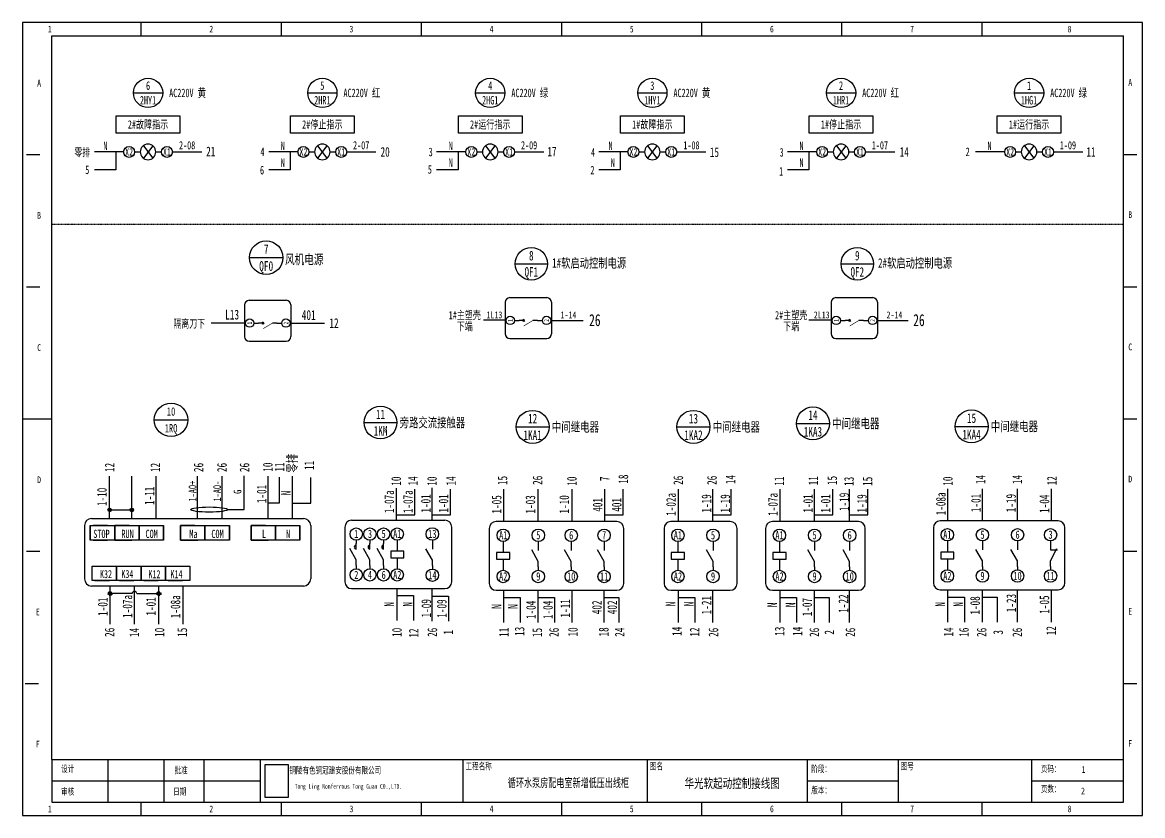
# Model space of a CAD drawing. Header units: millimetres. Extents: x 401220 to 2750366, y -101310 to 943175.
# Drawn here: x 1178885 to 1241009, y 229763 to 273735 of the extents above; entities that cross this region are included whole.
import ezdxf
from ezdxf.enums import TextEntityAlignment as Align

# ---------------------------------------------------------------- set-up
doc = ezdxf.new("R2010")
doc.units = ezdxf.units.MM
doc.linetypes.add('ACAD_ISO03W100', pattern=[30, 12, -18])
doc.layers.add('SW', color=8, linetype='Continuous', lineweight=20)
doc.layers.add('图框_标题栏属性', color=4, linetype='Continuous')
doc.styles.add('IDQSTYLE', font='NSimSun.ttf', dxfattribs={"width": 0.7})
doc.styles.add('工程字', font='gbenor.shx', dxfattribs={"width": 0.8, "bigfont": 'hztxt.shx'})
doc.styles.add('标准', font='NSimSun.ttf', dxfattribs={"width": 0.667})

msp = doc.modelspace()

# ---------------------------------------------------------------- hatches: boundary and pattern name
h = msp.add_hatch(color=256)
h.dxf.hatch_style = 1
h.paths.add_polyline_path([(1183721.3, 246708.5), (1183721.3, 246806.7, -0.4142136), (1183819.5, 246708.5)])
h.paths.add_polyline_path([(1183721.3, 246610.2), (1183721.3, 246806.7, -0.4142136), (1183819.5, 246708.5, -0.4142136)])
h.paths.add_polyline_path([(1183721.3, 246610.2, -1), (1183721.3, 246806.7)])
h = msp.add_hatch(color=256)
h.dxf.hatch_style = 1
h.paths.add_polyline_path([(1183721.3, 246806.7), (1183721.3, 246708.5), (1183819.5, 246708.5, 0.4142136)])
h = msp.add_hatch(color=256)
h.dxf.hatch_style = 1
h.paths.add_polyline_path([(1184949.8, 246806.7), (1184949.8, 246708.5), (1185048.1, 246708.5, 0.4142136)])
h.paths.add_polyline_path([(1185048.1, 246708.5), (1184949.8, 246708.5), (1184949.8, 246610.2, 0.4142136)])
h.paths.add_polyline_path([(1184949.8, 246806.7, 0.4142136), (1184851.6, 246708.5, 0.4142136), (1184949.8, 246610.2), (1184949.8, 246708.5)])
at = {"linetype": 'ACAD_ISO03W100'}
h = msp.add_hatch(color=256, dxfattribs=at)
h.dxf.hatch_style = 1
h.paths.add_polyline_path([(1183743.8, 242179, 0.4142136), (1183632.3, 242067.6, 0.4142136), (1183743.8, 241956.1)])
h.paths.add_polyline_path([(1183743.8, 241956.1, 0.4142136), (1183855.2, 242067.6, 0.4142136), (1183743.8, 242179)])
h = msp.add_hatch(color=256, dxfattribs=at)
h.dxf.hatch_style = 1
h.paths.add_polyline_path([(1186451.3, 242179, 0.4142136), (1186339.9, 242067.6, 0.4142136), (1186451.3, 241956.1)])
h.paths.add_polyline_path([(1186451.3, 241956.1, 0.4142136), (1186562.8, 242067.6, 0.4142136), (1186451.3, 242179)])

# ---------------------------------------------------------------- linework, layer by layer
at = {"ltscale": 4}
for p, q in [((1185473.4, 272994.3), (1185473.4, 273734.6)), ((1193246.2, 272994.3), (1193246.2, 273734.6)), ((1201019, 272994.3), (1201019, 273734.6)), ((1208791.8, 272994.3), (1208791.8, 273734.6)), ((1216564.6, 272994.3), (1216564.6, 273734.6)), ((1224337.4, 272994.3), (1224337.4, 273734.6)), ((1232110.2, 272994.3), (1232110.2, 273734.6)), ((1179107.1, 266406), (1179847.3, 266406)), ((1239953.5, 266406), (1240693.8, 266406)), ((1179107.1, 259077.3), (1179847.3, 259077.3)), ((1239953.5, 259077.3), (1240693.8, 259077.3)), ((1178885, 251748.7), (1180513.6, 251748.7)), ((1239953.5, 251748.7), (1240693.8, 251748.7)), ((1179107.1, 244420), (1179847.3, 244420)), ((1239953.5, 244420), (1240693.8, 244420)), ((1179033, 237091.4), (1179773.3, 237091.4)), ((1239953.5, 237091.4), (1240693.8, 237091.4)), ((1180513.6, 232871.8), (1239142.8, 232871.8)), ((1180878.1, 232871.8), (1239507.3, 232871.8)), ((1180959.8, 232871.8), (1239589, 232871.8)), ((1181324.3, 232871.8), (1239953.5, 232871.8)), ((1183622.7, 232871.8), (1183622.7, 230503)), ((1186731.8, 232871.8), (1186731.8, 230503)), ((1188952.6, 232871.8), (1188952.6, 230503)), ((1192061.8, 232871.8), (1192061.8, 230503)), ((1203313.8, 232871.8), (1203313.8, 230503)), ((1213529.5, 232871.8), (1213529.5, 230503)), ((1222412.7, 232871.8), (1222412.7, 230503)), ((1227446.6, 232871.8), (1227446.6, 230503)), ((1234849.2, 232871.8), (1234849.2, 230503)), ((1180513.6, 231687.4), (1192061.8, 231687.4)), ((1222412.7, 231687.4), (1227446.6, 231687.4)), ((1234849.2, 231687.4), (1239142.8, 231687.4)), ((1235213.8, 231687.4), (1239507.3, 231687.4)), ((1235295.4, 231687.4), (1239589, 231687.4)), ((1235660, 231687.4), (1239953.5, 231687.4)), ((1185473.4, 229762.7), (1185473.4, 230503)), ((1193246.2, 229762.7), (1193246.2, 230503)), ((1201019, 229762.7), (1201019, 230503)), ((1208791.8, 229762.7), (1208791.8, 230503)), ((1216564.6, 229762.7), (1216564.6, 230503)), ((1224337.4, 229762.7), (1224337.4, 230503)), ((1232110.2, 229762.7), (1232110.2, 230503))]:
    msp.add_line(p, q, dxfattribs=at)
for p, q in [((1180513.6, 232871.8), (1180513.6, 272994.3)), ((1180513.6, 272994.3), (1239953.5, 272994.3)), ((1239953.5, 230503), (1239953.5, 272994.3)), ((1185041.7, 269827.2), (1186664, 269827.2)), ((1194707.6, 269827.2), (1196330, 269827.2)), ((1204019.7, 269827.2), (1205642.1, 269827.2)), ((1213009.3, 269827.2), (1214631.6, 269827.2)), ((1223476.1, 269827.2), (1225098.4, 269827.2)), ((1233902.4, 269827.2), (1235524.7, 269827.2)), ((1184086.9, 268558.8), (1187618.8, 268558.8)), ((1184086.9, 267596.4), (1184086.9, 268558.8)), ((1187618.8, 268558.8), (1187618.8, 267596.4)), ((1193752.9, 268558.8), (1197284.7, 268558.8)), ((1193752.9, 267596.4), (1193752.9, 268558.8)), ((1197284.7, 268558.8), (1197284.7, 267596.4)), ((1203065, 268558.8), (1206596.8, 268558.8)), ((1203065, 267596.4), (1203065, 268558.8)), ((1206596.8, 268558.8), (1206596.8, 267596.4)), ((1212054.5, 268558.8), (1215586.4, 268558.8)), ((1212054.5, 267596.4), (1212054.5, 268558.8)), ((1215586.4, 268558.8), (1215586.4, 267596.4)), ((1222521.3, 268558.8), (1226053.2, 268558.8)), ((1222521.3, 267596.4), (1222521.3, 268558.8)), ((1226053.2, 268558.8), (1226053.2, 267596.4)), ((1232947.6, 268558.8), (1236479.5, 268558.8)), ((1232947.6, 267596.4), (1232947.6, 268558.8)), ((1236479.5, 268558.8), (1236479.5, 267596.4)), ((1187618.8, 267596.4), (1184086.9, 267596.4)), ((1197284.7, 267596.4), (1193752.9, 267596.4)), ((1206596.8, 267596.4), (1203065, 267596.4)), ((1215586.4, 267596.4), (1212054.5, 267596.4)), ((1226053.2, 267596.4), (1222521.3, 267596.4)), ((1236479.5, 267596.4), (1232947.6, 267596.4)), ((1184500.9, 266555.4), (1182878.5, 266555.4)), ((1184071.8, 266555.4), (1184071.8, 265554.6)), ((1185107.9, 266555.4), (1185310.7, 266555.4)), ((1185310.7, 266555.4), (1185418.9, 266555.4)), ((1186111.1, 266901.5), (1185591.9, 266209.3)), ((1185591.9, 266901.5), (1186111.1, 266209.3)), ((1186284.1, 266555.4), (1186392.3, 266555.4)), ((1186392.3, 266555.4), (1186595.1, 266555.4)), ((1187204.8, 266555.4), (1188827.1, 266555.4)), ((1194166.8, 266555.4), (1192544.5, 266555.4)), ((1193737.8, 266555.4), (1193737.8, 265554.6)), ((1194773.9, 266555.4), (1194976.7, 266555.4)), ((1194976.7, 266555.4), (1195084.8, 266555.4)), ((1195777, 266901.5), (1195257.9, 266209.3)), ((1195257.9, 266901.5), (1195777, 266209.3)), ((1195950.1, 266555.4), (1196058.2, 266555.4)), ((1196058.2, 266555.4), (1196261, 266555.4)), ((1196870.8, 266555.4), (1198493.1, 266555.4)), ((1203478.9, 266555.4), (1201856.6, 266555.4)), ((1203049.9, 266555.4), (1203049.9, 265554.6)), ((1204086, 266555.4), (1204288.8, 266555.4)), ((1204288.8, 266555.4), (1204396.9, 266555.4)), ((1205089.1, 266901.5), (1204570, 266209.3)), ((1204570, 266901.5), (1205089.1, 266209.3)), ((1205262.2, 266555.4), (1205370.3, 266555.4)), ((1205370.3, 266555.4), (1205573.1, 266555.4)), ((1206182.9, 266555.4), (1207805.2, 266555.4)), ((1212468.5, 266555.4), (1210846.2, 266555.4)), ((1212039.5, 266555.4), (1212039.5, 265554.6)), ((1213075.5, 266555.4), (1213278.3, 266555.4)), ((1213278.3, 266555.4), (1213386.5, 266555.4)), ((1214078.7, 266901.5), (1213559.5, 266209.3)), ((1213559.5, 266901.5), (1214078.7, 266209.3)), ((1214251.7, 266555.4), (1214359.9, 266555.4)), ((1214359.9, 266555.4), (1214562.7, 266555.4)), ((1215172.4, 266555.4), (1216794.8, 266555.4)), ((1222935.3, 266555.4), (1221312.9, 266555.4)), ((1222506.2, 266555.4), (1222506.2, 265554.6)), ((1223542.3, 266555.4), (1223745.1, 266555.4)), ((1223745.1, 266555.4), (1223853.3, 266555.4)), ((1224545.5, 266901.5), (1224026.3, 266209.3)), ((1224026.3, 266901.5), (1224545.5, 266209.3)), ((1224718.5, 266555.4), (1224826.7, 266555.4)), ((1224826.7, 266555.4), (1225029.5, 266555.4)), ((1225639.2, 266555.4), (1227261.5, 266555.4)), ((1233361.6, 266555.4), (1231739.3, 266555.4)), ((1233968.6, 266555.4), (1234171.4, 266555.4)), ((1234171.4, 266555.4), (1234279.6, 266555.4)), ((1234971.8, 266901.5), (1234452.6, 266209.3)), ((1234452.6, 266901.5), (1234971.8, 266209.3)), ((1235144.8, 266555.4), (1235253, 266555.4)), ((1235253, 266555.4), (1235455.8, 266555.4)), ((1236065.5, 266555.4), (1237687.9, 266555.4)), ((1184071.8, 265554.6), (1182878.5, 265554.6)), ((1193737.8, 265554.6), (1192544.5, 265554.6)), ((1203049.9, 265554.6), (1201856.6, 265554.6)), ((1212039.5, 265554.6), (1210846.2, 265554.6)), ((1222506.2, 265554.6), (1221312.9, 265554.6)), ((1191475.5, 260693.2), (1193334.4, 260693.2)), ((1206207, 260354), (1208009.6, 260354)), ((1224285.3, 260354), (1226087.9, 260354)), ((1205917.2, 258475.4), (1207968.2, 258475.4)), ((1223995.5, 258475.4), (1226046.5, 258475.4)), ((1191208.7, 258070.9), (1191208.7, 256320.1)), ((1191465.1, 258327.3), (1193516.1, 258327.3)), ((1193772.5, 258070.9), (1193772.5, 256320.1)), ((1205660.8, 258219.1), (1205660.8, 256468.3)), ((1208224.6, 258219.1), (1208224.6, 256468.3)), ((1223739.2, 258219.1), (1223739.2, 256468.3)), ((1226302.9, 258219.1), (1226302.9, 256468.3)), ((1205327.4, 257218.6), (1204448.9, 257218.6)), ((1205665.8, 257218.6), (1204906.9, 257218.6)), ((1206170.5, 257213.1), (1206429.9, 257213.1)), ((1206686.3, 257213.1), (1206429.9, 257213.1)), ((1206641.5, 257280.4), (1206731.1, 257145.8)), ((1206649.6, 257145.8), (1206729.5, 257280.4)), ((1207455.4, 257213.1), (1207199, 257213.1)), ((1207455.4, 257213.1), (1207721.4, 257213.1)), ((1208182.9, 257213.1), (1209983.5, 257213.1)), ((1223405.7, 257218.6), (1222500.4, 257218.6)), ((1223744.1, 257218.6), (1222985.3, 257218.6)), ((1224248.9, 257213.1), (1224508.3, 257213.1)), ((1224764.7, 257213.1), (1224508.3, 257213.1)), ((1224719.8, 257280.4), (1224809.5, 257145.8)), ((1224728, 257145.8), (1224807.9, 257280.4)), ((1225533.8, 257213.1), (1225277.4, 257213.1)), ((1225533.8, 257213.1), (1225799.8, 257213.1)), ((1226261.3, 257213.1), (1227999.9, 257213.1)), ((1191208.7, 257070.4), (1189349.8, 257070.4)), ((1191718.4, 257064.9), (1191977.8, 257064.9)), ((1192234.2, 257064.9), (1191977.8, 257064.9)), ((1192189.4, 257132.2), (1192279, 256997.6)), ((1192197.5, 256997.6), (1192277.4, 257132.2)), ((1193003.3, 257064.9), (1192747, 257064.9)), ((1193003.3, 257064.9), (1193269.4, 257064.9)), ((1193772.5, 257068.4), (1195631.4, 257068.4)), ((1191465.1, 256063.7), (1193516.1, 256063.7)), ((1205917.2, 256211.9), (1207968.2, 256211.9)), ((1223995.5, 256211.9), (1226046.5, 256211.9)), ((1186199.9, 251700.6), (1188059.3, 251700.6)), ((1197836.9, 251551.5), (1199654.6, 251551.5)), ((1206264.9, 251312.3), (1208095.6, 251312.3)), ((1215185.7, 251312.3), (1217016.4, 251312.3)), ((1221810.9, 251502.5), (1223641.7, 251502.5)), ((1230607.9, 251340.3), (1232438.7, 251340.3)), ((1183721.3, 246468.2), (1183721.3, 248574.7)), ((1184949.8, 246468.2), (1184949.8, 248574.7)), ((1186303.6, 246468.2), (1186303.6, 248574.7)), ((1188602, 246468.2), (1188602, 248574.7)), ((1189955.7, 246468.2), (1189955.7, 248574.7)), ((1191185.6, 246728.2), (1191185.6, 248592.4)), ((1192517.6, 246468.2), (1192517.6, 248574.7)), ((1193145.5, 247104.4), (1193145.5, 248524.3)), ((1193871.3, 246468.2), (1193871.3, 248574.7)), ((1194888.3, 247084), (1194888.3, 248503.9)), ((1183721.3, 246234.9), (1183721.3, 248341.4)), ((1184949.8, 246234.9), (1184949.8, 248341.4)), ((1186303.6, 246234.9), (1186303.6, 248341.4)), ((1188602, 246234.9), (1188602, 248341.4)), ((1189955.7, 246234.9), (1189955.7, 248341.4)), ((1192517.6, 246234.9), (1192517.6, 248341.4)), ((1193871.3, 246234.9), (1193871.3, 248341.4)), ((1199633.8, 246132.7), (1199633.8, 247907.5)), ((1201613.7, 246138.2), (1201613.7, 247925.6)), ((1230216.9, 246095.4), (1230216.9, 247882.8)), ((1232121.2, 246095.4), (1232121.2, 247882.8)), ((1234067.7, 246095.4), (1234067.7, 247882.8)), ((1235951.2, 246095.4), (1235951.2, 247882.8)), ((1200650.8, 246435), (1200650.8, 247854.9)), ((1202630.7, 246435), (1202630.7, 247854.9)), ((1205586.2, 246067.4), (1205586.2, 247854.9)), ((1207490.4, 246067.4), (1207490.4, 247854.9)), ((1209366.6, 246067.4), (1209366.6, 247854.9)), ((1211191.5, 246067.4), (1211191.5, 247854.9)), ((1212208.5, 246435), (1212208.5, 247854.9)), ((1215275.5, 246067.4), (1215275.5, 247854.9)), ((1217179.8, 246067.4), (1217179.8, 247854.9)), ((1218196.8, 246435), (1218196.8, 247854.9)), ((1220906, 246067.4), (1220906, 247854.9)), ((1222810.3, 246067.4), (1222810.3, 247854.9)), ((1223827.2, 246435), (1223827.2, 247854.9)), ((1224756.8, 246067.4), (1224756.8, 247854.9)), ((1225773.8, 246435), (1225773.8, 247854.9)), ((1183721.3, 246708.5), (1184949.8, 246708.5)), ((1190276.9, 246728.2), (1191185.6, 246728.2)), ((1192517.6, 247104.4), (1193145.5, 247104.4)), ((1193871.3, 247084), (1194888.3, 247084)), ((1182724.9, 246234.9), (1189886.9, 246234.9)), ((1187945.7, 246234.9), (1194474.4, 246234.9)), ((1197143.6, 246132.7), (1202314.7, 246132.7)), ((1199633.8, 246435), (1200650.8, 246435)), ((1201613.7, 246435), (1202630.7, 246435)), ((1211850.2, 246067.4), (1205159.7, 246067.4)), ((1211191.5, 246435), (1212208.5, 246435)), ((1218141.9, 246067.4), (1214849.1, 246067.4)), ((1217179.8, 246435), (1218196.8, 246435)), ((1225249.5, 246067.4), (1220479.5, 246067.4)), ((1222810.3, 246435), (1223827.2, 246435)), ((1224756.8, 246435), (1225773.8, 246435)), ((1236322.5, 246095.4), (1229790.5, 246095.4)), ((1182649.2, 245836.1), (1182649.2, 245038.6)), ((1182649.2, 245836.1), (1184002.9, 245836.1)), ((1182649.2, 245038.6), (1182649.2, 245836.1)), ((1183599.6, 245836.1), (1182802.1, 245836.1)), ((1184800.4, 245836.1), (1184002.9, 245836.1)), ((1184002.9, 245836.1), (1184002.9, 245038.6)), ((1184002.9, 245038.6), (1184002.9, 245836.1)), ((1184002.9, 245836.1), (1184002.9, 245038.6)), ((1184002.9, 245836.1), (1185356.7, 245836.1)), ((1184002.9, 245038.6), (1184002.9, 245836.1)), ((1185356.7, 245836.1), (1185356.7, 245038.6)), ((1185356.7, 245836.1), (1186710.5, 245836.1)), ((1185356.7, 245038.6), (1185356.7, 245836.1)), ((1186710.5, 245836.1), (1186710.5, 245038.6)), ((1186710.5, 245038.6), (1186710.5, 245836.1)), ((1188452.6, 245836.1), (1187655.1, 245836.1)), ((1187655.1, 245836.1), (1187655.1, 245038.6)), ((1187655.1, 245038.6), (1187655.1, 245836.1)), ((1187655.1, 245836.1), (1187655.1, 245038.6)), ((1187655.1, 245836.1), (1189008.8, 245836.1)), ((1187655.1, 245038.6), (1187655.1, 245836.1)), ((1189008.8, 245836.1), (1189008.8, 245038.6)), ((1189008.8, 245836.1), (1190362.6, 245836.1)), ((1189008.8, 245038.6), (1189008.8, 245836.1)), ((1190362.6, 245836.1), (1190362.6, 245038.6)), ((1190362.6, 245038.6), (1190362.6, 245836.1)), ((1192368.2, 245836.1), (1191570.7, 245836.1)), ((1191570.7, 245836.1), (1191570.7, 245038.6)), ((1191570.7, 245038.6), (1191570.7, 245836.1)), ((1191570.7, 245836.1), (1191570.7, 245038.6)), ((1191570.7, 245836.1), (1192924.5, 245836.1)), ((1191570.7, 245038.6), (1191570.7, 245836.1)), ((1192924.5, 245836.1), (1192924.5, 245038.6)), ((1192924.5, 245836.1), (1194278.2, 245836.1)), ((1192924.5, 245038.6), (1192924.5, 245836.1)), ((1194278.2, 245836.1), (1194278.2, 245038.6)), ((1194278.2, 245038.6), (1194278.2, 245836.1)), ((1196764.9, 245754), (1196764.9, 242724.4)), ((1202693.4, 242724.4), (1202693.4, 245754)), ((1204778.3, 245686), (1204778.3, 242634.7)), ((1212231.6, 242634.7), (1212231.6, 245686)), ((1214467.6, 245686), (1214467.6, 242634.7)), ((1218523.3, 242634.7), (1218523.3, 245686)), ((1220098.1, 245686), (1220098.1, 242634.7)), ((1225630.9, 242634.7), (1225630.9, 245686)), ((1229409.1, 245714), (1229409.1, 242662.7)), ((1236703.9, 242662.7), (1236703.9, 245714)), ((1184002.9, 245038.6), (1182649.2, 245038.6)), ((1182802.1, 245038.6), (1183599.6, 245038.6)), ((1184002.9, 245038.6), (1184800.4, 245038.6)), ((1185356.7, 245038.6), (1184002.9, 245038.6)), ((1184155.8, 245038.6), (1184953.3, 245038.6)), ((1186710.5, 245038.6), (1185356.7, 245038.6)), ((1187655.1, 245038.6), (1188452.6, 245038.6)), ((1189008.8, 245038.6), (1187655.1, 245038.6)), ((1187808, 245038.6), (1188605.5, 245038.6)), ((1190362.6, 245038.6), (1189008.8, 245038.6)), ((1191570.7, 245038.6), (1192368.2, 245038.6)), ((1192924.5, 245038.6), (1191570.7, 245038.6)), ((1191723.6, 245038.6), (1192521.1, 245038.6)), ((1194278.2, 245038.6), (1192924.5, 245038.6)), ((1197401.3, 245031), (1197401.3, 244842.5)), ((1197401.3, 244539.6), (1197401.3, 244842.5)), ((1198161.4, 245031), (1198161.4, 244842.5)), ((1198161.4, 244539.6), (1198161.4, 244842.5)), ((1198918.8, 245031), (1198918.8, 244842.5)), ((1198918.8, 244539.6), (1198918.8, 244842.5)), ((1199673.5, 245031), (1199673.5, 244842.5)), ((1199673.5, 244842.5), (1199673.5, 244418.4)), ((1201620, 245028.6), (1201620, 244838.8)), ((1201620, 244838.8), (1201620, 244533.6)), ((1205550.2, 244957.8), (1205550.2, 244768)), ((1207496.8, 244957.8), (1207496.8, 244768)), ((1209321.7, 244957.8), (1209321.7, 244768)), ((1211146.7, 244957.8), (1211146.7, 244768)), ((1215239.6, 244957.8), (1215239.6, 244768)), ((1217186.1, 244957.8), (1217186.1, 244768)), ((1220870, 244957.8), (1220870, 244768)), ((1222816.6, 244957.8), (1222816.6, 244768)), ((1224763.1, 244957.8), (1224763.1, 244768)), ((1230181, 244985.8), (1230181, 244796)), ((1230181, 244796), (1230181, 244368.8)), ((1232127.5, 244985.8), (1232127.5, 244796)), ((1232127.5, 244796), (1232127.5, 244490.8)), ((1234074.1, 244985.8), (1234074.1, 244796)), ((1234074.1, 244796), (1234074.1, 244490.8)), ((1235906.3, 244985.8), (1235906.3, 244796)), ((1235906.3, 244796), (1235906.3, 244490.8)), ((1197401.3, 243933.7), (1197037.7, 244563.4)), ((1198161.4, 243933.7), (1197797.8, 244563.4)), ((1198918.8, 243933.7), (1198555.2, 244563.4)), ((1199309.9, 244418.4), (1199309.9, 244054.8)), ((1200037, 244418.4), (1199309.9, 244418.4)), ((1200037, 244054.8), (1200037, 244418.4)), ((1201620, 243923.4), (1201253.9, 244557.6)), ((1205184.1, 244340.8), (1205184.1, 243974.6)), ((1205916.4, 244340.8), (1205184.1, 244340.8)), ((1205550.2, 244768), (1205550.2, 244340.8)), ((1205916.4, 243974.6), (1205916.4, 244340.8)), ((1207496.8, 243852.6), (1207130.6, 244486.8)), ((1207496.8, 244768), (1207496.8, 244462.9)), ((1209321.7, 243852.6), (1208955.6, 244486.8)), ((1209321.7, 244768), (1209321.7, 244462.9)), ((1211146.7, 243852.6), (1210780.5, 244486.8)), ((1211146.7, 244768), (1211146.7, 244462.9)), ((1214873.4, 244340.8), (1214873.4, 243974.6)), ((1215605.7, 244340.8), (1214873.4, 244340.8)), ((1215239.6, 244768), (1215239.6, 244340.8)), ((1215605.7, 243974.6), (1215605.7, 244340.8)), ((1217186.1, 243852.6), (1216819.9, 244486.8)), ((1217186.1, 244768), (1217186.1, 244462.9)), ((1220503.9, 244340.8), (1220503.9, 243974.6)), ((1221236.2, 244340.8), (1220503.9, 244340.8)), ((1220870, 244768), (1220870, 244340.8)), ((1221236.2, 243974.6), (1221236.2, 244340.8)), ((1222816.6, 243852.6), (1222450.4, 244486.8)), ((1222816.6, 244768), (1222816.6, 244462.9)), ((1224763.1, 243852.6), (1224397, 244486.8)), ((1224763.1, 244768), (1224763.1, 244462.9)), ((1229814.8, 244368.8), (1229814.8, 244002.6)), ((1230547.1, 244368.8), (1229814.8, 244368.8)), ((1230547.1, 244002.6), (1230547.1, 244368.8)), ((1232127.5, 243880.6), (1231761.4, 244514.8)), ((1234074.1, 243880.6), (1233707.9, 244514.8)), ((1235906.3, 243880.6), (1236259.7, 244569.4)), ((1235906.3, 244490.8), (1236298.6, 244490.8)), ((1182756.5, 243588.7), (1184110.3, 243588.7)), ((1182756.5, 242791.2), (1182756.5, 243588.7)), ((1184110.3, 243588.7), (1184110.3, 242791.2)), ((1184110.3, 243588.7), (1185464.1, 243588.7)), ((1184110.3, 242791.2), (1184110.3, 243588.7)), ((1184110.3, 243588.7), (1185464.1, 243588.7)), ((1184110.3, 242791.2), (1184110.3, 243588.7)), ((1185464.1, 243588.7), (1186817.8, 243588.7)), ((1185464.1, 242791.2), (1185464.1, 243588.7)), ((1185464.1, 243588.7), (1185464.1, 242791.2)), ((1185464.1, 243588.7), (1185464.1, 242791.2)), ((1186817.8, 243588.7), (1186817.8, 242791.2)), ((1186817.8, 243588.7), (1188171.6, 243588.7)), ((1186817.8, 242791.2), (1186817.8, 243588.7)), ((1186817.8, 243588.7), (1188171.6, 243588.7)), ((1186817.8, 242791.2), (1186817.8, 243588.7)), ((1188171.6, 243588.7), (1188171.6, 242791.2)), ((1197401.3, 243630.7), (1197401.3, 243933.7)), ((1197401.3, 243630.7), (1197401.3, 243445.3)), ((1198161.4, 243630.7), (1198161.4, 243933.7)), ((1198161.4, 243630.7), (1198161.4, 243445.3)), ((1198918.8, 243630.7), (1198918.8, 243933.7)), ((1198918.8, 243630.7), (1198918.8, 243445.3)), ((1199309.9, 244054.8), (1200037, 244054.8)), ((1199673.5, 244054.8), (1199673.5, 243630.7)), ((1199673.5, 243630.7), (1199673.5, 243445.3)), ((1201620, 243618.2), (1201620, 243923.4)), ((1201620, 243618.2), (1201620, 243431.5)), ((1205184.1, 243974.6), (1205916.4, 243974.6)), ((1205550.2, 243974.6), (1205550.2, 243547.5)), ((1205550.2, 243547.5), (1205550.2, 243360.8)), ((1207496.8, 243547.5), (1207496.8, 243852.6)), ((1207496.8, 243547.5), (1207496.8, 243360.8)), ((1209321.7, 243547.5), (1209321.7, 243852.6)), ((1209321.7, 243547.5), (1209321.7, 243360.8)), ((1211146.7, 243547.5), (1211146.7, 243852.6)), ((1211146.7, 243547.5), (1211146.7, 243360.8)), ((1214873.4, 243974.6), (1215605.7, 243974.6)), ((1215239.6, 243974.6), (1215239.6, 243547.5)), ((1215239.6, 243547.5), (1215239.6, 243360.8)), ((1217186.1, 243547.5), (1217186.1, 243852.6)), ((1217186.1, 243547.5), (1217186.1, 243360.8)), ((1220503.9, 243974.6), (1221236.2, 243974.6)), ((1220870, 243974.6), (1220870, 243547.5)), ((1220870, 243547.5), (1220870, 243360.8)), ((1222816.6, 243547.5), (1222816.6, 243852.6)), ((1222816.6, 243547.5), (1222816.6, 243360.8)), ((1224763.1, 243547.5), (1224763.1, 243852.6)), ((1224763.1, 243547.5), (1224763.1, 243360.8)), ((1229814.8, 244002.6), (1230547.1, 244002.6)), ((1230181, 244002.6), (1230181, 243575.5)), ((1230181, 243575.5), (1230181, 243388.8)), ((1232127.5, 243575.5), (1232127.5, 243880.6)), ((1232127.5, 243575.5), (1232127.5, 243388.8)), ((1234074.1, 243575.5), (1234074.1, 243880.6)), ((1234074.1, 243575.5), (1234074.1, 243388.8)), ((1235906.3, 243575.5), (1235906.3, 243880.6)), ((1235906.3, 243575.5), (1235906.3, 243388.8)), ((1184110.3, 242791.2), (1182756.5, 242791.2)), ((1182909.4, 242791.2), (1183706.9, 242791.2)), ((1183743.8, 240383.4), (1183743.8, 242490)), ((1185464.1, 242791.2), (1184110.3, 242791.2)), ((1185464.1, 242791.2), (1184110.3, 242791.2)), ((1184263.2, 242791.2), (1185060.7, 242791.2)), ((1185097.5, 240383.4), (1185097.5, 242490)), ((1186817.8, 242791.2), (1185464.1, 242791.2)), ((1185617, 242791.2), (1186414.5, 242791.2)), ((1186451.3, 240383.4), (1186451.3, 242490)), ((1188171.6, 242791.2), (1186817.8, 242791.2)), ((1188171.6, 242791.2), (1186817.8, 242791.2)), ((1186970.7, 242791.2), (1187768.2, 242791.2)), ((1187805.1, 240383.4), (1187805.1, 242490)), ((1197143.6, 242345.7), (1202314.7, 242345.7)), ((1199670.5, 240571), (1199670.5, 242345.7)), ((1201613.7, 240536.7), (1201613.7, 242324.1)), ((1184971.1, 242067.6), (1183743.8, 242067.6)), ((1185224, 242067.6), (1186451.3, 242067.6)), ((1199670.5, 241954.7), (1200579.1, 241954.7)), ((1200579.1, 241954.7), (1200579.1, 240571)), ((1201613.7, 241920.3), (1202522.3, 241920.3)), ((1202522.3, 241920.3), (1202522.3, 240536.7)), ((1205159.7, 242253.3), (1211850.2, 242253.3)), ((1205586.2, 240465.9), (1205586.2, 242253.3)), ((1205586.2, 241849.6), (1206494.7, 241849.6)), ((1206494.7, 241849.6), (1206494.7, 240465.9)), ((1207490.4, 240465.9), (1207490.4, 242253.3)), ((1207490.4, 241849.6), (1208399, 241849.6)), ((1208399, 241849.6), (1208399, 240465.9)), ((1209366.6, 240465.9), (1209366.6, 242253.3)), ((1211146.7, 240465.9), (1211146.7, 242253.3)), ((1211146.7, 241849.6), (1211964.4, 241849.6)), ((1211964.4, 241849.6), (1211964.4, 240465.9)), ((1214849.1, 242253.3), (1218141.9, 242253.3)), ((1215275.5, 240465.9), (1215275.5, 242253.3)), ((1215275.5, 241849.6), (1216184.1, 241849.6)), ((1216184.1, 241849.6), (1216184.1, 240465.9)), ((1217179.8, 240465.9), (1217179.8, 242253.3)), ((1220479.5, 242253.3), (1225249.5, 242253.3)), ((1220906, 240465.9), (1220906, 242253.3)), ((1220906, 241849.6), (1221814.6, 241849.6)), ((1221814.6, 241849.6), (1221814.6, 240465.9)), ((1222810.3, 240465.9), (1222810.3, 242253.3)), ((1222810.3, 241849.6), (1223627.9, 241849.6)), ((1223627.9, 241849.6), (1223627.9, 240465.9)), ((1224756.8, 240465.9), (1224756.8, 242253.3)), ((1229790.5, 242281.3), (1236322.5, 242281.3)), ((1230216.9, 240493.9), (1230216.9, 242281.3)), ((1230216.9, 241877.5), (1231125.5, 241877.5)), ((1231125.5, 241877.5), (1231125.5, 240493.9)), ((1232121.2, 240493.9), (1232121.2, 242281.3)), ((1232121.2, 241877.5), (1232938.9, 241877.5)), ((1232938.9, 241877.5), (1232938.9, 240493.9)), ((1234067.7, 240493.9), (1234067.7, 242281.3)), ((1235951.2, 240493.9), (1235951.2, 242281.3)), ((1180513.6, 232871.8), (1180513.6, 230503)), ((1180513.6, 230503), (1239142.8, 230503)), ((1180878.1, 230503), (1239507.3, 230503)), ((1180959.8, 230503), (1239589, 230503)), ((1181324.3, 230503), (1239953.5, 230503))]:
    msp.add_line(p, q)
at = {"linetype": 'ACAD_ISO03W100'}
msp.add_line((1180513.6, 262547.7), (1239953.5, 262547.7), dxfattribs=at)
at = {"ltscale": 10}
for p, q in [((1182326.2, 245836.1), (1182326.2, 242888.7)), ((1194873.2, 245836.1), (1194873.2, 242888.7)), ((1194474.4, 242490), (1182724.9, 242490))]:
    msp.add_line(p, q, dxfattribs=at)
at = {"ltscale": 4}
msp.add_lwpolyline([(1178885, 229762.7), (1241009.1, 229762.7), (1241009.1, 273734.6), (1178885, 273734.6)], close=True, dxfattribs=at)
at = {"const_width": 35.9}
for points in [[(1207199, 257213.1), (1206686.3, 256905.4)], [(1225277.4, 257213.1), (1224764.7, 256905.4)], [(1192747, 257064.9), (1192234.2, 256757.3)]]:
    msp.add_lwpolyline(points, dxfattribs=at)
msp.add_lwpolyline([(1192351.4, 232602.7), (1193614.8, 232602.7), (1193614.8, 230771.5), (1192351.4, 230771.5)], close=True)
for centre, radius in [((1185852.8, 269827.2), 811.2), ((1195518.8, 269827.2), 811.2), ((1204830.9, 269827.2), 811.2), ((1213820.5, 269827.2), 811.2), ((1224287.2, 269827.2), 811.2), ((1234713.6, 269827.2), 811.2), ((1184803.7, 266555.4), 304.2), ((1186899.3, 266555.4), 304.2), ((1194469.7, 266555.4), 304.2), ((1196565.2, 266555.4), 304.2), ((1203781.8, 266555.4), 304.2), ((1205877.3, 266555.4), 304.2), ((1212771.4, 266555.4), 304.2), ((1214866.9, 266555.4), 304.2), ((1223238.1, 266555.4), 304.2), ((1225333.6, 266555.4), 304.2), ((1233664.4, 266555.4), 304.2), ((1235760, 266555.4), 304.2), ((1192405, 260693.2), 929.5), ((1207108.3, 260354), 901.3), ((1225186.6, 260354), 901.3), ((1191487.7, 257064.9), 230.7), ((1193500.1, 257064.9), 230.7), ((1205939.8, 257213.1), 230.7), ((1207952.2, 257213.1), 230.7), ((1224018.2, 257213.1), 230.7), ((1226030.5, 257213.1), 230.7), ((1187129.6, 251700.6), 929.7), ((1198745.7, 251551.5), 908.9), ((1207180.2, 251312.3), 915.4), ((1216101.1, 251312.3), 915.4), ((1222726.3, 251502.5), 915.4), ((1231523.3, 251340.3), 915.4), ((1183721.3, 246708.5), 98.2), ((1184949.8, 246708.5), 98.2), ((1197401.3, 245371.9), 340.8), ((1198161.4, 245371.9), 340.8), ((1198918.8, 245371.9), 340.8), ((1199673.5, 245371.9), 340.8), ((1201620, 245371.9), 343.3), ((1205550.2, 245301.1), 343.3), ((1207496.8, 245301.1), 343.3), ((1209321.7, 245301.1), 343.3), ((1211146.7, 245301.1), 343.3), ((1215239.6, 245301.1), 343.3), ((1217186.1, 245301.1), 343.3), ((1220870, 245301.1), 343.3), ((1222816.6, 245301.1), 343.3), ((1224763.1, 245301.1), 343.3), ((1230181, 245329.1), 343.3), ((1232127.5, 245329.1), 343.3), ((1234074.1, 245329.1), 343.3), ((1235906.3, 245329.1), 343.3), ((1197401.3, 243104.5), 340.8), ((1198161.4, 243104.5), 340.8), ((1198918.8, 243104.5), 340.8), ((1199673.5, 243104.5), 340.8), ((1201620, 243088.3), 343.3), ((1205550.2, 243017.5), 343.3), ((1207496.8, 243017.5), 343.3), ((1209321.7, 243017.5), 343.3), ((1211146.7, 243017.5), 343.3), ((1215239.6, 243017.5), 343.3), ((1217186.1, 243017.5), 343.3), ((1220870, 243017.5), 343.3), ((1222816.6, 243017.5), 343.3), ((1224763.1, 243017.5), 343.3), ((1230181, 243045.5), 343.3), ((1232127.5, 243045.5), 343.3), ((1234074.1, 243045.5), 343.3), ((1235906.3, 243045.5), 343.3)]:
    msp.add_circle(centre, radius)
at = {"linetype": 'ACAD_ISO03W100'}
for centre in [(1183743.8, 242067.6), (1186451.3, 242067.6)]:
    msp.add_circle(centre, 111.4, dxfattribs=at)
for centre, radius, start, end in [((1185851.5, 266555.4), 432.6, 0, 180), ((1185851.5, 266555.4), 432.6, 180, 0), ((1195517.4, 266555.4), 432.6, 0, 180), ((1195517.4, 266555.4), 432.6, 180, 0), ((1204829.5, 266555.4), 432.6, 0, 180), ((1204829.5, 266555.4), 432.6, 180, 0), ((1213819.1, 266555.4), 432.6, 0, 180), ((1213819.1, 266555.4), 432.6, 180, 0), ((1224285.9, 266555.4), 432.6, 0, 180), ((1224285.9, 266555.4), 432.6, 180, 0), ((1234712.2, 266555.4), 432.6, 0, 180), ((1234712.2, 266555.4), 432.6, 180, 0), ((1205917.2, 258219.1), 256.4, 90, 180), ((1207968.2, 258219.1), 256.4, 0, 90), ((1223995.5, 258219.1), 256.4, 90, 180), ((1226046.5, 258219.1), 256.4, 0, 90), ((1191465.1, 258070.9), 256.4, 90, 180), ((1193516.1, 258070.9), 256.4, 0, 90), ((1191465.1, 256320.1), 256.4, 180, 270), ((1193516.1, 256320.1), 256.4, 270, 0), ((1205917.2, 256468.3), 256.4, 180, 270), ((1207968.2, 256468.3), 256.4, 270, 0), ((1223995.5, 256468.3), 256.4, 180, 270), ((1226046.5, 256468.3), 256.4, 270, 0), ((1197143.6, 245754), 378.7, 90, 180), ((1202314.7, 245754), 378.7, 0, 90), ((1205159.7, 245686), 381.4, 90, 180), ((1211850.2, 245686), 381.4, 0, 90), ((1214849.1, 245686), 381.4, 90, 180), ((1218141.9, 245686), 381.4, 0, 90), ((1220479.5, 245686), 381.4, 90, 180), ((1225249.5, 245686), 381.4, 0, 90), ((1229790.5, 245714), 381.4, 90, 180), ((1236322.5, 245714), 381.4, 0, 90), ((1197401.3, 244648.7), 109.1, 89.999995, 269.999995), ((1198161.4, 244648.7), 109.1, 89.999995, 269.999995), ((1198918.8, 244648.7), 109.1, 89.999995, 269.999995), ((1197143.6, 242724.4), 378.7, 180, 270), ((1202314.7, 242724.4), 378.7, 270, 0), ((1205159.7, 242634.7), 381.4, 180, 270), ((1211850.2, 242634.7), 381.4, 270, 0), ((1214849.1, 242634.7), 381.4, 180, 270), ((1218141.9, 242634.7), 381.4, 270, 0), ((1220479.5, 242634.7), 381.4, 180, 270), ((1225249.5, 242634.7), 381.4, 270, 0), ((1229790.5, 242662.7), 381.4, 180, 270), ((1236322.5, 242662.7), 381.4, 270, 0), ((1185097.5, 242065.7), 126.5, 0.830879, 179.169121)]:
    msp.add_arc(centre, radius, start, end)
at = {"ltscale": 10}
for centre, start, end in [((1182724.9, 245836.1), 90, 180), ((1194474.4, 245836.1), 0, 90), ((1182724.9, 242888.7), 180, 270), ((1194474.4, 242888.7), 270, 0)]:
    msp.add_arc(centre, 398.7, start, end, dxfattribs=at)
msp.add_ellipse((1189247.9, 246728.2), major_axis=(1029, 0), ratio=0.1386099)
for p in [(1185851.5, 266555.4), (1195517.4, 266555.4), (1204829.5, 266555.4), (1213819.1, 266555.4), (1224285.9, 266555.4), (1234712.2, 266555.4)]:
    msp.add_point(p)

# ---------------------------------------------------------------- texts
at = {"style": 'IDQSTYLE', "width": 0.7}
for s, p in [('1', (1180402.5, 273068.4)), ('2', (1189359.8, 273068.4)), ('3', (1197132.6, 273068.4)), ('4', (1204905.4, 273068.4)), ('5', (1212678.2, 273068.4)), ('6', (1220451, 273068.4)), ('7', (1228223.8, 273068.4)), ('8', (1236959, 273068.4)), ('A', (1179810.3, 270070.3)), ('A', (1240323.7, 270107.3)), ('B', (1179810.3, 262741.6)), ('B', (1240323.7, 262778.7)), ('C', (1179810.3, 255413)), ('C', (1240323.7, 255450)), ('D', (1179810.3, 248084.3)), ('D', (1240323.7, 248121.3)), ('E', (1179736.3, 240755.7)), ('E', (1240323.7, 240792.7)), ('F', (1179736.3, 233427)), ('F', (1240323.7, 233464)), ('1', (1180402.5, 229836.7)), ('2', (1189359.8, 229836.7)), ('3', (1197132.6, 229836.7)), ('4', (1204905.4, 229836.7)), ('5', (1212678.2, 229836.7)), ('6', (1220451, 229836.7)), ('7', (1228223.8, 229836.7)), ('8', (1236959, 229836.7))]:
    msp.add_text(s, height=370.9, dxfattribs=at).set_placement(p, align=Align.BOTTOM_CENTER)
for s, height, p in [('6', 473.2, (1185852.8, 270232.7)), ('5', 473.2, (1195518.8, 270232.7)), ('4', 473.2, (1204830.9, 270232.7)), ('3', 473.2, (1213820.5, 270232.7)), ('2', 473.2, (1224287.2, 270232.7)), ('1', 473.2, (1234713.6, 270232.7)), ('2HY1', 473.18, (1185852.8, 269421.6)), ('2HR1', 473.18, (1195518.8, 269421.6)), ('2HG1', 473.18, (1204830.9, 269421.6)), ('1HY1', 473.18, (1213820.5, 269421.6)), ('1HR1', 473.18, (1224287.2, 269421.6)), ('1HG1', 473.18, (1234713.6, 269421.6)), ('2#故障指示', 456.29, (1185852.8, 268077.6)), ('2#停止指示', 456.29, (1195518.8, 268076.6)), ('2#运行指示', 456.29, (1204830.9, 268076.6)), ('1#故障指示', 456.29, (1213820.5, 268077.6)), ('1#停止指示', 456.29, (1224287.2, 268076.6)), ('1#运行指示', 456.29, (1234713.6, 268076.6)), ('零排', 443.1, (1182202.7, 266529.3)), ('X2', 405.59, (1184803.7, 266555.4)), ('X1', 405.59, (1186899.3, 266555.4)), ('21', 533.98, (1189331.4, 266583.2)), ('4', 473.2, (1192195.8, 266560.8)), ('X2', 405.59, (1194469.7, 266555.4)), ('X1', 405.59, (1196565.2, 266555.4)), ('20', 533.98, (1199001.7, 266557)), ('3', 473.2, (1201529.1, 266554)), ('X2', 405.59, (1203781.8, 266555.4)), ('X1', 405.59, (1205877.3, 266555.4)), ('17', 530.18, (1208255, 266572.9)), ('4', 473.2, (1210532.4, 266533.8)), ('X2', 405.59, (1212771.4, 266555.4)), ('X1', 405.59, (1214866.9, 266555.4)), ('15', 533.98, (1217265.9, 266538.5)), ('3', 473.2, (1220990.4, 266534.2)), ('X2', 405.59, (1223238.1, 266555.4)), ('X1', 405.59, (1225333.6, 266555.4)), ('14', 533.98, (1227790.6, 266551.6)), ('2', 473.2, (1231306.5, 266561.6)), ('X2', 405.59, (1233664.4, 266555.4)), ('X1', 405.59, (1235760, 266555.4)), ('11', 530.18, (1238147.6, 266553.7)), ('5', 473.2, (1182481, 265561.7)), ('6', 473.2, (1192173.5, 265545)), ('5', 473.2, (1201481.7, 265584.2)), ('2', 473.2, (1210499, 265547)), ('1', 473.2, (1220963.7, 265482.1)), ('7', 542.2, (1192405, 261157.9)), ('风机电源', 542.19, (1194513.9, 260598.8)), ('8', 525.8, (1207108.3, 260804.7)), ('9', 525.8, (1225186.6, 260804.7)), ('QF0', 542.19, (1192405, 260228.4)), ('1#软启动控制电源', 525.76, (1210315.1, 260398.9)), ('2#软启动控制电源', 525.76, (1228390.1, 260398.9)), ('QF1', 525.76, (1207108.3, 259903.4)), ('QF2', 525.76, (1225186.6, 259903.4)), ('隔离刀下', 451.83, (1188140.1, 257035.7)), ('L13', 542.19, (1190515.6, 257535.8)), ('401', 542.19, (1194763, 257512)), ('12', 533.98, (1196167.1, 257067.9)), ('1#主塑壳', 451.83, (1203417.2, 257506.6)), ('1L13', 384.56, (1205064.4, 257521)), ('1-14', 384.56, (1209170.2, 257521)), ('26', 664.91, (1210631.3, 257231.5)), ('2#主塑壳', 451.83, (1221518, 257506.6)), ('2L13', 384.56, (1223215.7, 257521)), ('2-14', 384.56, (1227247.7, 257521)), ('26', 664.91, (1228607.1, 257231.5)), ('下端', 451.83, (1203417.2, 256891.2)), ('下端', 451.83, (1221518, 256891.2)), ('10', 464.87, (1187129.6, 252165.5)), ('11', 530.18, (1198745.7, 252006)), ('12', 533.98, (1207180.2, 251770)), ('13', 533.98, (1216101.1, 251770)), ('14', 533.98, (1222726.3, 251960.2)), ('15', 533.98, (1231523.3, 251798)), ('1RQ', 464.87, (1187129.6, 251235.7)), ('1KM', 530.18, (1198745.7, 251097.1)), ('1KA1', 533.98, (1207180.2, 250854.6)), ('1KA2', 533.98, (1216101.1, 250854.6)), ('1KA3', 533.98, (1222726.3, 251044.8)), ('1KA4', 533.98, (1231523.3, 250882.6))]:
    msp.add_text(s, height=height, dxfattribs=at).set_placement(p, align=Align.MIDDLE_CENTER)
for s, height, p in [(' AC220V 黄', 473.18, (1186799.2, 269827.2)), (' AC220V 红', 473.18, (1196465.2, 269827.2)), (' AC220V 绿', 473.18, (1205777.3, 269827.2)), (' AC220V 黄', 473.18, (1214766.8, 269827.2)), (' AC220V 红', 473.18, (1225233.6, 269827.2)), (' AC220V 绿', 473.18, (1235659.9, 269827.2)), ('框架断路器配套', 0.155, (1186199.9, 251700.6)), ('旁路交流接触器', 530.18, (1199806.1, 251551.5)), ('中间继电器', 533.98, (1208248.2, 251312.3)), ('中间继电器', 533.98, (1217169, 251312.3)), ('中间继电器', 533.98, (1223794.2, 251502.5)), ('中间继电器', 533.98, (1232591.3, 251340.3))]:
    msp.add_text(s, height=height, dxfattribs=at).set_placement(p, align=Align.MIDDLE_LEFT)
for s, height, p in [('2-08', 450.37, (1188020.9, 266699.1)), ('2-07', 450.37, (1197673.2, 266699)), ('2-09', 450.37, (1206985.3, 266699)), ('1-08', 450.37, (1215988.5, 266699.1)), ('1-07', 450.37, (1226441.7, 266699)), ('1-09', 450.37, (1236868, 266699)), ('N', 473.2, (1183486.7, 266652.5)), ('N', 473.2, (1193325.7, 266652.5)), ('N', 473.2, (1202637.8, 266652.5)), ('N', 473.2, (1211505.3, 266652.5)), ('N', 473.2, (1222094.1, 266652.5)), ('N', 473.2, (1232520.4, 266652.5)), ('N', 473.2, (1193325.7, 265720.9)), ('N', 473.2, (1202637.8, 265720.9)), ('N', 473.2, (1211627.3, 265720.9)), ('N', 473.2, (1222094.1, 265720.9)), ('STOP', 454.44, (1183267.4, 245153.1)), ('RUN', 454.44, (1184717, 245153.1)), ('COM', 454.44, (1186053.2, 245153.1)), ('Ma', 454.44, (1188369.1, 245153.1)), ('COM', 454.44, (1189705.3, 245153.1)), ('L', 454.4, (1192284.7, 245153.1)), ('N', 454.4, (1193620.9, 245153.1)), ('1', 454.4, (1197401.3, 245153.1)), ('3', 454.4, (1198161.4, 245153.1)), ('5', 454.4, (1198918.8, 245153.1)), ('A1', 454.44, (1199673.5, 245153.1)), ('13', 457.69, (1201620, 245151.6)), ('A1', 457.69, (1205550.2, 245080.8)), ('5', 457.7, (1207496.8, 245080.8)), ('6', 457.7, (1209321.7, 245080.8)), ('7', 457.7, (1211146.7, 245080.8)), ('A1', 457.69, (1215239.6, 245080.8)), ('5', 457.7, (1217186.1, 245080.8)), ('A1', 457.69, (1220870, 245080.8)), ('5', 457.7, (1222816.6, 245080.8)), ('6', 457.7, (1224763.1, 245080.8)), ('A1', 457.69, (1230181, 245108.8)), ('5', 457.7, (1232127.5, 245108.8)), ('6', 457.7, (1234074.1, 245108.8)), ('3', 457.7, (1235906.3, 245108.8)), ('2', 454.4, (1197401.3, 242881.7)), ('4', 454.4, (1198161.4, 242881.7)), ('6', 454.4, (1198918.8, 242881.7)), ('A2', 454.44, (1199673.5, 242881.7)), ('14', 457.69, (1201620, 242863.9)), ('A2', 457.69, (1205550.2, 242793.1)), ('9', 457.7, (1207496.8, 242793.1)), ('10', 457.69, (1209321.7, 242793.1)), ('11', 457.69, (1211146.7, 242793.1)), ('A2', 457.69, (1215239.6, 242793.1)), ('9', 457.7, (1217186.1, 242793.1)), ('A2', 457.69, (1220870, 242793.1)), ('9', 457.7, (1222816.6, 242793.1)), ('10', 457.69, (1224763.1, 242793.1)), ('A2', 457.69, (1230181, 242821.1)), ('9', 457.7, (1232127.5, 242821.1)), ('10', 457.69, (1234074.1, 242821.1)), ('11', 457.69, (1235906.3, 242821.1)), ('1', 370.9, (1237736.3, 232131.6)), ('2', 370.9, (1237706.7, 230947.1))]:
    msp.add_text(s, height=height, dxfattribs=at).set_placement(p, align=Align.CENTER)
for s, height, rotation, p in [('1', 256.4, 90, (1206068, 257213.1)), ('2', 256.4, 90, (1208080.4, 257213.1)), ('1', 256.4, 90, (1224146.3, 257213.1)), ('2', 256.4, 90, (1226158.7, 257213.1)), ('1', 256.4, 90, (1191615.9, 257064.9)), ('2', 256.4, 90, (1193628.3, 257064.9)), ('零排', 533.98, 89.999998, (1194102.6, 249295.2)), ('12', 533.98, 89.999998, (1183988.9, 249062.2)), ('12', 533.98, 89.999998, (1186522.7, 249062.2)), ('26', 533.98, 89.999998, (1188919.8, 249062.2)), ('26', 533.98, 89.999998, (1190216.9, 249062.2)), ('26', 533.98, 89.999998, (1191467.2, 249062.2)), ('10', 533.98, 89.999998, (1192758, 249081.8)), ('11', 533.98, 89.999998, (1193411.5, 249082.5)), ('11', 533.98, 89.999998, (1195053.5, 249175.4)), ('10', 533.98, 89.999998, (1199877, 248305.8)), ('14', 533.98, 89.999998, (1200808.1, 248319.1)), ('10', 533.98, 89.999998, (1201864.9, 248305.8)), ('14', 533.98, 89.999998, (1202922.3, 248319.1)), ('15', 533.98, 89.999998, (1205775.3, 248341.5)), ('26', 533.98, 89.999998, (1207717.8, 248350.9)), ('10', 533.98, 89.999998, (1209622.2, 248305.8)), ('7', 534, 89.999998, (1211445.4, 248436.1)), ('18', 533.98, 89.999998, (1212476.7, 248415.6)), ('26', 533.98, 89.999998, (1215522.3, 248350.9)), ('26', 533.98, 89.999998, (1217390.2, 248350.9)), ('14', 533.98, 89.999998, (1218417, 248396.2)), ('11', 533.98, 89.999998, (1221123, 248305.8)), ('11', 533.98, 89.999998, (1223015.7, 248328.1)), ('15', 533.98, 89.999998, (1224054.5, 248341.5)), ('13', 533.98, 89.999998, (1224991.8, 248292.9)), ('15', 533.98, 89.999998, (1226021.3, 248292.9)), ('10', 533.98, 89.999998, (1230470.7, 248305.8)), ('14', 533.98, 89.999998, (1232289.5, 248396.2)), ('14', 533.98, 89.999998, (1234321.8, 248396.2)), ('12', 533.98, 89.999998, (1236241.7, 248328.1)), ('1-10', 533.98, 89.999998, (1183560, 247432.1)), ('1-11', 533.98, 89.999998, (1186193.8, 247489.8)), ('1-AO+', 421.66, 89.999998, (1188531, 247747.7)), ('1-AO-', 421.66, 89.999998, (1189892.5, 247747.7)), ('1-01', 533.98, 89.999998, (1192419, 247593.2)), ('G', 421.7, 89.999998, (1191024.9, 247711.7)), ('N', 530.2, 89.999998, (1193760.9, 247641.4)), ('1-07a', 530.18, 89.999998, (1199492.3, 247165.6)), ('1-07a', 530.18, 89.999998, (1200533.1, 247165.6)), ('1-01', 533.98, 89.999998, (1201520.5, 247067.2)), ('1-01', 533.98, 89.999998, (1202500.9, 247067.2)), ('1-05', 533.98, 89.999998, (1205451.7, 247015.4)), ('1-03', 533.98, 89.999998, (1207322.8, 247015.4)), ('1-10', 533.98, 89.999998, (1209199.2, 247015.4)), ('401', 533.98, 89.999998, (1211050.7, 246989.6)), ('401', 533.98, 89.999998, (1212108.9, 246989.6)), ('1-02a', 533.98, 89.999998, (1215122.5, 247015.4)), ('1-19', 533.98, 89.999998, (1217086.6, 247067.2)), ('1-19', 533.98, 89.999998, (1218129.8, 247067.2)), ('1-07a', 533.98, 89.999998, (1220774.6, 247015.4)), ('1-01', 533.98, 89.999998, (1222717.1, 247067.2)), ('1-01', 533.98, 89.999998, (1223697.5, 247067.2)), ('1-19', 533.98, 89.999998, (1224721.2, 247155.4)), ('1-19', 533.98, 89.999998, (1225706.8, 247067.2)), ('1-08a', 533.98, 89.999998, (1230085.5, 247043.4)), ('1-01', 533.98, 89.999998, (1232028, 247095.2)), ('1-19', 533.98, 89.999998, (1233976.9, 247087.7)), ('1-04', 533.98, 89.999998, (1235828.6, 247049.2)), ('1-01', 533.98, 89.999998, (1183605.5, 241340.1)), ('1-07a', 533.98, 89.999998, (1184975, 241357.6)), ('1-01', 533.98, 89.999998, (1186280.5, 241357.6)), ('1-08a', 533.98, 89.999998, (1187638.3, 241340.1)), ('1-09', 533.98, 89.999998, (1201547.7, 241255.6)), ('1-09', 533.98, 89.999998, (1202406.9, 241240.4)), ('1-11', 533.98, 89.999998, (1209251.1, 241251.5)), ('402', 533.98, 89.999998, (1211008.2, 241307.6)), ('402', 533.98, 89.999998, (1211858.3, 241307.6)), ('1-21', 533.98, 89.999998, (1217086.6, 241426.2)), ('1-07', 533.98, 89.999998, (1222671.2, 241319.3)), ('1-22', 533.98, 89.999998, (1224680.9, 241516.2)), ('1-08', 533.98, 89.999998, (1231982.2, 241411.3)), ('1-23', 533.98, 89.999998, (1233991.8, 241544.2)), ('1-05', 533.98, 89.999998, (1235828.6, 241460.7)), ('N', 530.2, 89.999998, (1199492.3, 241476.1)), ('N', 530.2, 89.999998, (1200516.9, 241476.1)), ('N', 534, 89.999998, (1205451.7, 241354.3)), ('N', 534, 89.999998, (1206352.4, 241354.3)), ('1-04', 533.98, 89.999998, (1207355.9, 241167.8)), ('1-04', 533.98, 89.999998, (1208295.4, 241167.8)), ('N', 534, 89.999998, (1215101.9, 241491.6)), ('N', 534, 89.999998, (1216112.2, 241491.6)), ('N', 534, 89.999998, (1220732.4, 241445.1)), ('N', 534, 89.999998, (1221742.7, 241445.1)), ('N', 534, 89.999998, (1230043.4, 241473.1)), ('N', 534, 89.999998, (1231053.7, 241473.1)), ('26', 533.98, 89.999998, (1183985.8, 239923.2)), ('14', 533.98, 89.999998, (1185358.3, 239912.9)), ('10', 533.98, 89.999998, (1186754.4, 239923.2)), ('15', 533.98, 89.999998, (1188016.6, 239923.9)), ('10', 533.98, 89.999998, (1199919.5, 239921.6)), ('12', 533.98, 89.999998, (1200851.8, 239881.7)), ('26', 533.98, 89.999998, (1201886.8, 239921.6)), ('1', 534, 89.999998, (1202770.3, 239921.6)), ('11', 533.98, 89.999998, (1205852.5, 239923.2)), ('13', 533.98, 89.999998, (1206724.2, 239977.5)), ('15', 533.98, 89.999998, (1207704, 239913.6)), ('26', 533.98, 89.999998, (1208628.9, 239921.6)), ('10', 533.98, 89.999998, (1209678.6, 239945.3)), ('18', 533.98, 89.999998, (1211389.4, 239945)), ('24', 533.98, 89.999998, (1212275.7, 239932.9)), ('14', 533.98, 89.999998, (1215453.6, 239979)), ('12', 533.98, 89.999998, (1216432.3, 239938.3)), ('26', 533.98, 89.999998, (1217475.9, 239921.6)), ('13', 533.98, 89.999998, (1221144.1, 239984.5)), ('14', 533.98, 89.999998, (1222134.3, 239977.8)), ('26', 533.98, 89.999998, (1223068.6, 239921.6)), ('2', 534, 89.999998, (1223901.7, 239921.6)), ('26', 533.98, 89.999998, (1225068, 239921.6)), ('14', 533.98, 89.999998, (1230510.8, 239938.1)), ('16', 533.98, 89.999998, (1231363.7, 239929.6)), ('26', 533.98, 89.999998, (1232348.7, 239921.6)), ('3', 534, 89.999998, (1233263.4, 239921.6)), ('26', 533.98, 89.999998, (1234321.9, 239921.6)), ('12', 533.98, 89.999998, (1236202.9, 240015.4))]:
    msp.add_text(s, height=height, rotation=rotation, dxfattribs=at).set_placement(p, align=Align.CENTER)
at = {"color": 0, "ltscale": 0.7, "style": 'IDQSTYLE', "width": 0.7}
for s, p in [('K32', (1183521.4, 243145.2)), ('K34', (1184707.2, 243152.1)), ('K12', (1186206.9, 243146)), ('K14', (1187430.9, 243146))]:
    msp.add_text(s, height=447.06, dxfattribs=at).set_placement(p, align=Align.MIDDLE)
at = {"style": 'IDQSTYLE', "width": 0.7}
for s, p in [('设计', (1181031.8, 232057.5)), ('批准', (1187324, 231983.5)), ('工程名称', (1203461.9, 232205.6)), ('图名', (1213677.6, 232205.6)), ('阶段：', (1222634.8, 232057.5)), ('图号', (1227594.6, 232205.6)), ('页码：', (1235367.4, 232057.5)), ('审核', (1181031.8, 230799.1)), ('日期', (1187250, 230799.1)), ('版本：', (1222634.8, 230873.1)), ('页数：', (1235367.4, 230947.1))]:
    msp.add_text(s, height=370.87, dxfattribs=at).set_placement(p, align=Align.BOTTOM_LEFT)
for s, height, p in [('铜陵有色铜冠建安股份有限公司', 370.874, (1193692, 232459.4)), ('Tong Ling Nonferrous Tong Guan CO.,LTD.', 267.029, (1193988.1, 231517.9))]:
    msp.add_text(s, height=height, dxfattribs=at).set_placement(p, align=Align.TOP_LEFT)
at = {"layer": 'SW', "color": 2, "linetype": 'Continuous', "lineweight": 25, "style": '标准', "width": 0.667}
msp.add_text('循环水泵房配电室新增低压出线柜', height=480, dxfattribs=at).set_placement((1209168.2, 231337.9), align=Align.CENTER)
at = {"layer": '图框_标题栏属性', "color": 0, "style": '工程字', "width": 0.85}
msp.add_text('华光软起动控制接线图', height=592.8, dxfattribs=at).set_placement((1215602.5, 231236.3))

doc.saveas('drawing.dxf')
